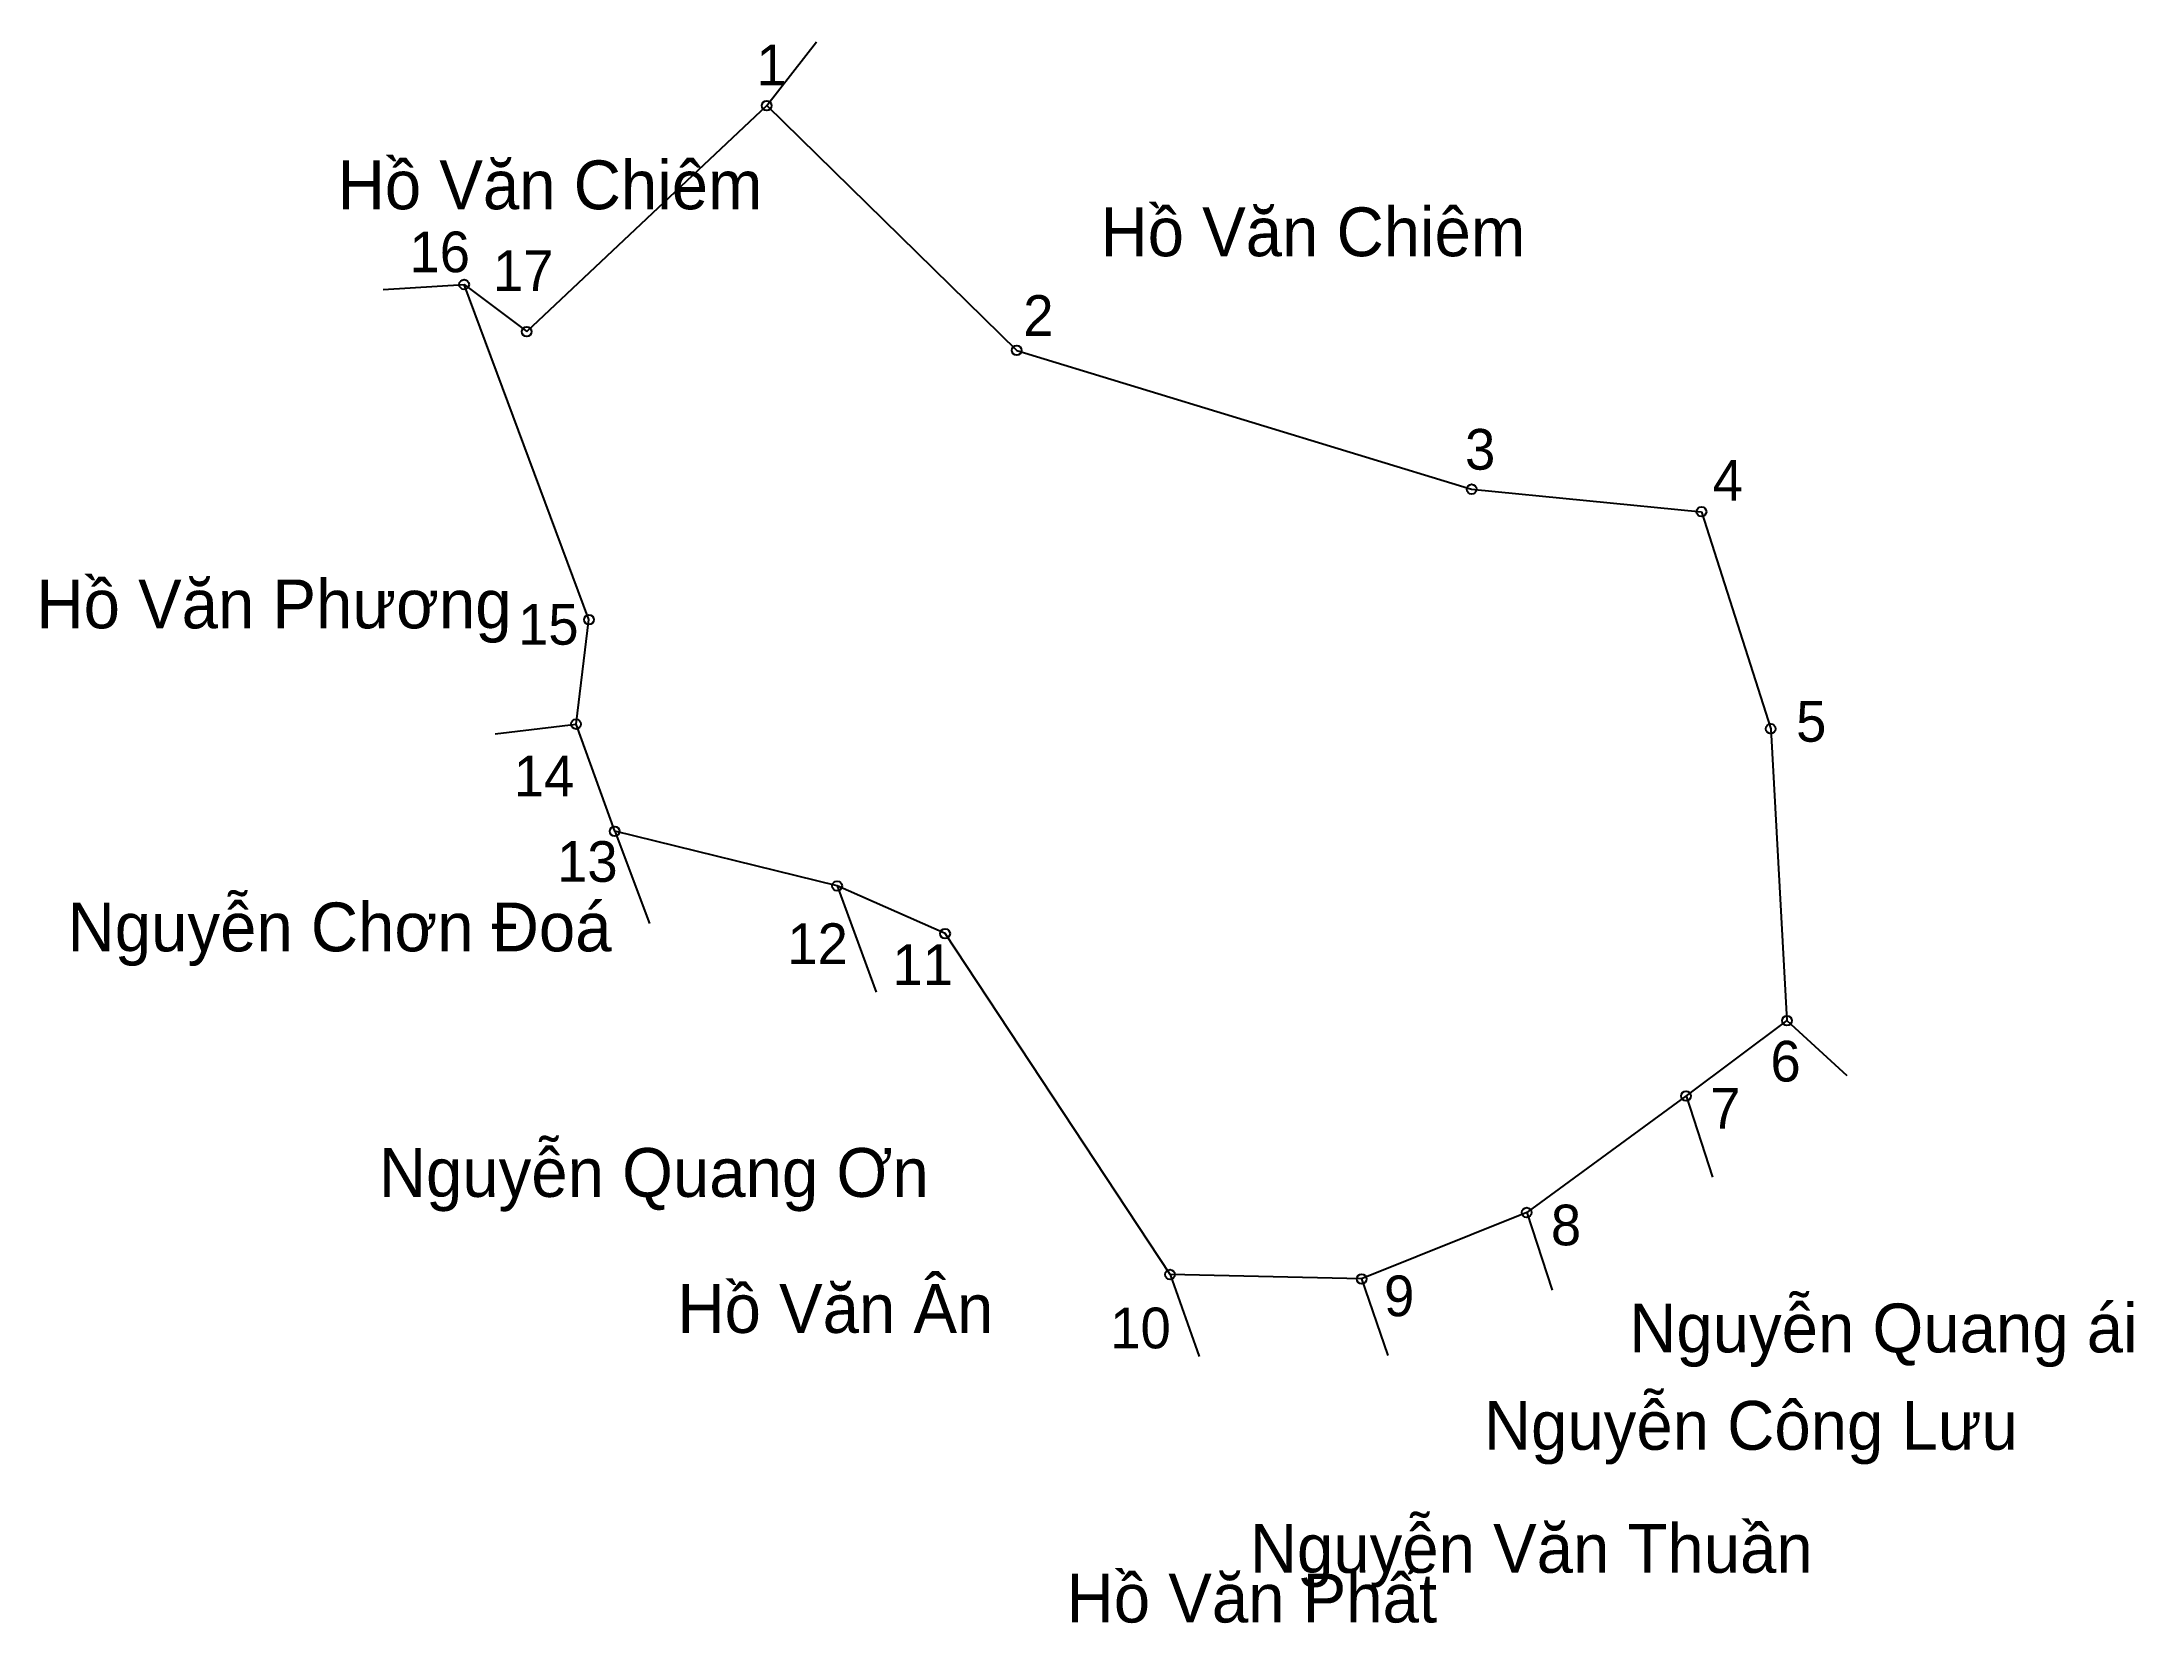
# Model space of a CAD drawing. Extents: x 547563 to 547799, y 1820800 to 1820979.
import ezdxf

# ---------------------------------------------------------------- set-up
doc = ezdxf.new("R2010")
doc.units = 0
for name, color, linetype in [('CanhThua', 7, 'Continuous'), ('MocDinhThua', 7, 'Continuous'), ('RauThua', 7, 'Continuous'), ('SoHieuDinhThua', 7, 'Continuous'), ('TenChuLanCan', 7, 'Continuous')]:
    doc.layers.add(name, color=color, linetype=linetype)

msp = doc.modelspace()

# ---------------------------------------------------------------- linework, layer by layer
at = {"layer": 'CanhThua'}
for p, q in [((547617.66, 1820946.04), (547644.78, 1820971.59)), ((547644.78, 1820971.59), (547673.03, 1820943.91)), ((547624.69, 1820913.48), (547610.59, 1820951.36)), ((547610.59, 1820951.36), (547617.66, 1820946.04)), ((547673.03, 1820943.91), (547724.43, 1820928.22)), ((547724.43, 1820928.22), (547750.41, 1820925.67)), ((547750.41, 1820925.67), (547758.23, 1820901.13)), ((547623.24, 1820901.66), (547624.69, 1820913.48)), ((547627.6, 1820889.55), (547623.24, 1820901.66)), ((547758.23, 1820901.13), (547760.07, 1820868.14)), ((547652.74, 1820883.37), (547627.6, 1820889.55)), ((547664.94, 1820877.97), (547652.74, 1820883.37)), ((547690.36, 1820839.43), (547664.94, 1820877.97)), ((547760.07, 1820868.14), (547748.66, 1820859.62)), ((547748.66, 1820859.62), (547730.66, 1820846.44)), ((547730.66, 1820846.44), (547712, 1820838.93)), ((547712, 1820838.93), (547690.36, 1820839.43))]:
    msp.add_line(p, q, dxfattribs=at)
at = {"layer": 'MocDinhThua'}
for centre in [(547644.78, 1820971.59), (547610.59, 1820951.36), (547617.66, 1820946.04), (547673.03, 1820943.91), (547724.43, 1820928.22), (547750.41, 1820925.67), (547624.69, 1820913.48), (547623.24, 1820901.66), (547758.23, 1820901.13), (547627.6, 1820889.55), (547652.74, 1820883.37), (547664.94, 1820877.97), (547760.07, 1820868.14), (547748.66, 1820859.62), (547730.66, 1820846.44), (547690.36, 1820839.43), (547712, 1820838.93)]:
    msp.add_circle(centre, 0.552, dxfattribs=at)
at = {"layer": 'RauThua'}
for p, q in [((547644.78, 1820971.59), (547650.42, 1820978.8)), ((547644.78, 1820971.59), (547650.42, 1820978.8)), ((547601.45, 1820950.81), (547610.59, 1820951.36)), ((547614.11, 1820900.58), (547623.24, 1820901.66)), ((547627.6, 1820889.55), (547631.55, 1820879.1)), ((547652.74, 1820883.37), (547657.14, 1820871.36)), ((547760.07, 1820868.14), (547766.85, 1820861.93)), ((547760.07, 1820868.14), (547766.85, 1820861.93)), ((547748.66, 1820859.62), (547751.67, 1820850.42)), ((547730.66, 1820846.44), (547733.53, 1820837.68)), ((547690.36, 1820839.43), (547693.66, 1820830.15)), ((547712, 1820838.93), (547714.98, 1820830.27))]:
    msp.add_line(p, q, dxfattribs=at)

# ---------------------------------------------------------------- texts
at = {"layer": 'SoHieuDinhThua'}
for s, p in [('1', (547643.63, 1820973.89)), ('16', (547604.41, 1820952.75)), ('17', (547613.85, 1820950.63)), ('2', (547673.77, 1820945.56)), ('3', (547723.69, 1820930.43)), ('4', (547751.67, 1820926.94)), ('15', (547616.68, 1820910.64)), ('5', (547761.1, 1820899.67)), ('14', (547616.19, 1820893.49)), ('13', (547621.09, 1820883.83)), ('12', (547647.11, 1820874.54)), ('11', (547658.99, 1820872.16)), ('6', (547758.2, 1820861.25)), ('7', (547751.4, 1820855.93)), ('8', (547733.39, 1820842.73)), ('9', (547714.54, 1820834.72)), ('10', (547683.6, 1820831.09))]:
    msp.add_text(s, height=4.6, dxfattribs=at).set_placement(p)
at = {"layer": 'TenChuLanCan'}
for s, height, p in [('Hồ Văn Chiêm', 5.5199, (547596.3, 1820959.87)), ('Hồ Văn Chiêm', 5.5199, (547682.5, 1820954.56)), ('Hồ Văn Phương', 5.5199, (547562.26, 1820912.49)), ('Nguyễn Chơn Đoá', 5.5199, (547565.78, 1820875.97)), ('Nguyễn Quang Ơn', 5.5199, (547600.95, 1820848.21)), ('Hồ Văn Ân', 5.52, (547634.69, 1820832.83)), ('Nguyễn Quang ái', 5.5199, (547742.24, 1820830.63)), ('Nguyễn Công Lưu', 5.5199, (547725.82, 1820819.62)), ('Nguyễn Văn Thuần', 5.5199, (547699.37, 1820805.71)), ('Hồ Văn Phất', 5.5199, (547678.67, 1820800.09))]:
    msp.add_text(s, height=height, dxfattribs=at).set_placement(p)

doc.saveas('drawing.dxf')
